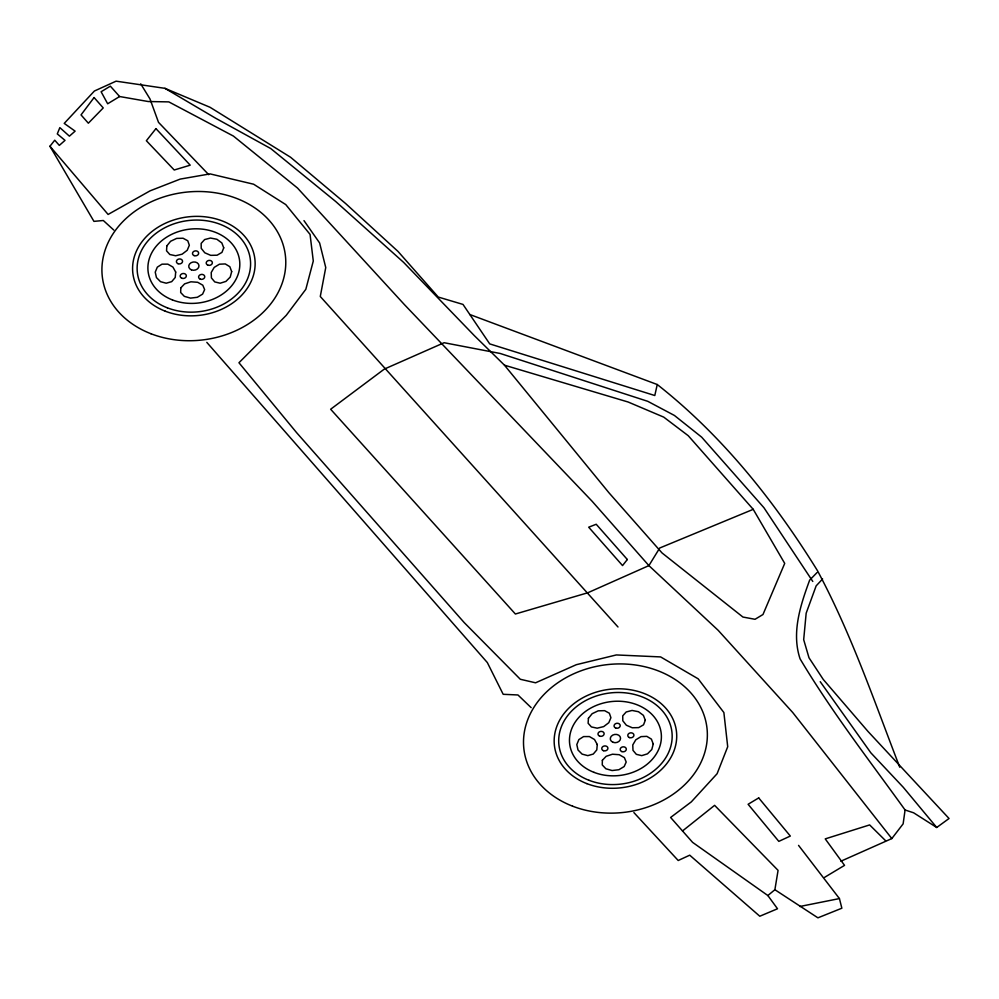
<?xml version="1.0" encoding="UTF-8"?>
<svg xmlns="http://www.w3.org/2000/svg" width="999" height="999" viewBox="0 0 999 999"><rect width="100%" height="100%" fill="white"/><g stroke="black" fill="none" stroke-linecap="round" stroke-linejoin="round"><path stroke-width="1.5" d="M817.082 572.527L809.64 580.169C800.524 605.032 791.283 632.592 800.087 658.865C831.518 711.563 869.255 760.251 905.082 809.989L903.133 823.85L891.82 838.573L840.883 861.213M469.905 314.548L657.255 384.528L654.795 395.517L489.722 343.893L462.999 304.42L438.261 297.053L398.002 251.423L345.629 203.546L290.597 157.268L210.027 107.28L164.947 88.337L116.096 81.169L94.393 91.021L64.223 123.401L75.112 131.144L69.406 136.164L59.84 127.622L57.293 133.916L65.022 140.372L59.316 145.392L54.745 140.197L49.95 146.254L108.104 214.448L150.075 190.846L180.22 179.096L210.052 173.888L253.621 184.216L285.764 204.583L310.065 234.415L313.286 261.026L305.831 289.298L286.251 315.322L238.961 362.749L296.715 432.779L464.173 622.552L520.304 679.27L535.576 682.804L576.311 664.697L616.333 654.944L660.614 656.917L698.151 678.808L723.875 712.537L727.709 746.728L717.095 773.726L691.308 801.885L670.616 817.469L692.582 842.357L767.856 895.529L774.887 889.722L778.071 870.366L714.61 805.344L682.517 830.956M822.614 578.97L816.158 585.851L806.168 613.199L803.683 639.672L808.99 657.754L823.251 679.445L867.981 731.43L949.05 818.506L936.725 827.484L913.623 812.799L905.082 809.989M119.618 96.528L107.667 103.771L101.111 91.746L110.352 86.151L119.618 96.528L148.239 101.536L168.806 101.886L233.416 136.076L297.49 188.024L404.458 304.658L592.17 501.311L648.9 565.609L718.169 630.319L792.694 712.474L891.82 838.573M824.687 877.284L844.542 865.359L825.236 838.885L869.642 824.924L885.601 840.721M164.947 88.337L215.609 118.207L270.754 148.551L335.751 201.548L403.584 262.35L474.363 335.664L504.47 365.184L608.978 492.807L662.05 552.959L742.919 617.045L755.032 619.293L762.974 614.522L784.715 563.399L753.221 509.34L659.715 548.014L648.9 565.609L587.799 592.769L515.384 614.01L330.644 409.24L384.328 369.081L444.118 342.719L500.199 353.471L647.764 401.323L674.425 415.459L701.685 437.175L763.91 507.679L812.786 581.455M799.812 906.493L839.422 898.576L841.857 908.216L817.919 917.831L774.887 889.722M504.47 365.184L628.121 402.01L663.736 417.12L688.249 435.714L753.221 509.34M657.255 384.528C722.027 435.464 774.325 500.886 817.482 570.704C851.173 633.491 874.162 700.936 899.737 767.207M113.786 230.07L103.309 220.504L93.943 221.366L49.95 146.254M531.168 707.654L517.944 694.967L503.184 694.305L487.337 662.574L206.818 342.382M208.729 174.675L158.504 122.34L149.975 98.913L140.722 83.841M633.878 812.562L678.209 860.501L689.722 855.181L759.789 916.233L777.509 908.765L767.856 895.529M617.994 626.985L320.279 296.491L325.749 267.557L319.618 242.957L303.971 220.617M936.725 827.484L903.271 787.287L870.841 752.821L820.216 681.68M798.551 845.379L839.422 898.576M180.794 287.887L180.682 292.532L184.315 296.341L190.522 298.114L197.327 297.29L202.597 294.118L204.633 289.61L202.797 285.202L197.677 282.292L190.896 281.793L184.59 283.878L180.794 287.887M602.36 760.301L602.26 764.947L605.881 768.768L612.087 770.541L618.905 769.717L624.163 766.545L626.198 762.037L624.375 757.629L619.243 754.707L612.462 754.22L606.168 756.305L602.36 760.301M166.833 245.904L166.546 250.836L169.83 254.508L175.637 255.756L182.118 254.183L187.225 250.274L189.335 245.279L187.787 240.796L183.054 238.237L176.648 238.411L170.604 241.271L166.833 245.904M588.411 718.318L588.124 723.264L591.408 726.935L597.202 728.184L603.696 726.598L608.803 722.689L610.913 717.707L609.353 713.224L604.62 710.651L598.214 710.826L592.17 713.686L588.411 718.318M175.687 272.053L175.225 277.485L171.703 281.643L166.221 283.204L160.539 281.693L156.443 277.572L155.232 272.153L157.305 267.158L162 264.173L167.82 264.136L172.927 267.083L175.687 272.053M597.252 744.467L596.803 749.899L593.269 754.058L587.799 755.631L582.105 754.12L578.009 749.999L576.81 744.58L578.883 739.572L583.578 736.588L589.398 736.563L594.492 739.497L597.252 744.467M231.681 271.591L230.22 277.085L225.936 281.406L220.167 283.216L214.76 281.918L211.413 277.922L211.214 272.515L214.198 267.395L219.443 264.198L225.262 263.936L229.832 266.696L231.681 271.591M653.246 744.018L651.798 749.5L647.502 753.833L641.733 755.631L636.326 754.332L632.991 750.349L632.779 744.929L635.776 739.822L641.008 736.625L646.84 736.363L651.398 739.123L653.246 744.018M223.726 247.827L221.953 252.397L217.095 255.207L210.702 255.344L204.783 252.784L201.224 248.339L201.161 243.406L204.62 239.573L210.477 238.037L216.908 239.285L221.84 242.944L223.726 247.827M645.292 720.254L643.531 724.824L638.673 727.622L632.267 727.771L626.348 725.212L622.802 720.766L622.739 715.833L626.186 711.987L632.055 710.451L638.473 711.713L643.406 715.371L645.292 720.254M94.081 97.552L81.031 114.91L88.349 123.202L103.234 107.929L94.081 97.552M155.944 128.634L146.366 140.734L174.226 170.005L190.21 165.172L155.944 128.634M627.335 559.515L622.539 565.571L588.686 527.197L596.216 524.263L627.335 559.515M758.703 797.914L748.101 804.282L778.808 841.37L790.321 836.051L758.703 797.914M572.564 806.168A92.145 74.351 -6.6 0 0 707.292 731.98A92.145 74.351 -6.6 0 0 566.433 677.434A92.145 74.351 -6.6 0 0 572.564 806.168M586.85 783.628A61.426 49.575 -6.6 0 0 676.673 734.165A61.426 49.575 -6.6 0 0 582.767 697.801A61.426 49.575 -6.6 0 0 586.85 783.628M593.993 772.352A46.066 37.175 -6.6 0 0 661.363 735.252A46.066 37.175 -6.6 0 0 590.933 707.979A46.066 37.175 -6.6 0 0 593.993 772.352M599.625 736.126A3.084 2.485 -6.6 0 0 604.133 733.641A3.084 2.485 -6.6 0 0 599.425 731.817A3.084 2.485 -6.6 0 0 599.625 736.126M613.036 742.307A5.145 4.146 -6.6 0 0 620.554 738.161A5.145 4.146 -6.6 0 0 612.699 735.114A5.145 4.146 -6.6 0 0 613.036 742.307M615.709 728.021A3.084 2.485 -6.6 0 0 620.217 725.549A3.084 2.485 -6.6 0 0 615.496 723.713A3.084 2.485 -6.6 0 0 615.709 728.021M629.42 737.574A3.084 2.485 -6.6 0 0 633.928 735.089A3.084 2.485 -6.6 0 0 629.22 733.266A3.084 2.485 -6.6 0 0 629.42 737.574M621.815 751.573A3.084 2.485 -6.6 0 0 626.323 749.088A3.084 2.485 -6.6 0 0 621.615 747.264A3.084 2.485 -6.6 0 0 621.815 751.573M603.396 750.674A3.084 2.485 -6.6 0 0 607.916 748.189A3.084 2.485 -6.6 0 0 603.196 746.365A3.084 2.485 -6.6 0 0 603.396 750.674M588.973 780.281A56.868 45.892 -6.6 0 0 672.127 734.49A56.868 45.892 -6.6 0 0 585.189 700.823A56.868 45.892 -6.6 0 0 588.973 780.281M167.407 307.854A56.868 45.892 -6.6 0 0 250.549 262.063A56.868 45.892 -6.6 0 0 163.611 228.396A56.868 45.892 -6.6 0 0 167.407 307.854M181.83 278.259A3.084 2.485 -6.6 0 0 186.338 275.774A3.084 2.485 -6.6 0 0 181.618 273.938A3.084 2.485 -6.6 0 0 181.83 278.259M200.25 279.146A3.084 2.485 -6.6 0 0 204.758 276.661A3.084 2.485 -6.6 0 0 200.037 274.837A3.084 2.485 -6.6 0 0 200.25 279.146M207.854 265.147A3.084 2.485 -6.6 0 0 212.362 262.662A3.084 2.485 -6.6 0 0 207.642 260.839A3.084 2.485 -6.6 0 0 207.854 265.147M194.131 255.607A3.084 2.485 -6.6 0 0 198.651 253.122A3.084 2.485 -6.6 0 0 193.931 251.298A3.084 2.485 -6.6 0 0 194.131 255.607M191.471 269.88A5.145 4.146 -6.6 0 0 198.988 265.746A5.145 4.146 -6.6 0 0 191.121 262.7A5.145 4.146 -6.6 0 0 191.471 269.88M178.047 263.699A3.084 2.485 -6.6 0 0 182.567 261.214A3.084 2.485 -6.6 0 0 177.847 259.39A3.084 2.485 -6.6 0 0 178.047 263.699M172.427 299.925A46.066 37.175 -6.6 0 0 239.785 262.837A46.066 37.175 -6.6 0 0 169.355 235.552A46.066 37.175 -6.6 0 0 172.427 299.925M165.285 311.201A61.426 49.575 -6.6 0 0 255.095 261.738A61.426 49.575 -6.6 0 0 161.189 225.374A61.426 49.575 -6.6 0 0 165.285 311.201M150.986 333.753A92.145 74.351 -6.6 0 0 285.714 259.565A92.145 74.351 -6.6 0 0 144.855 205.007A92.145 74.351 -6.6 0 0 150.986 333.753"/></g></svg>
